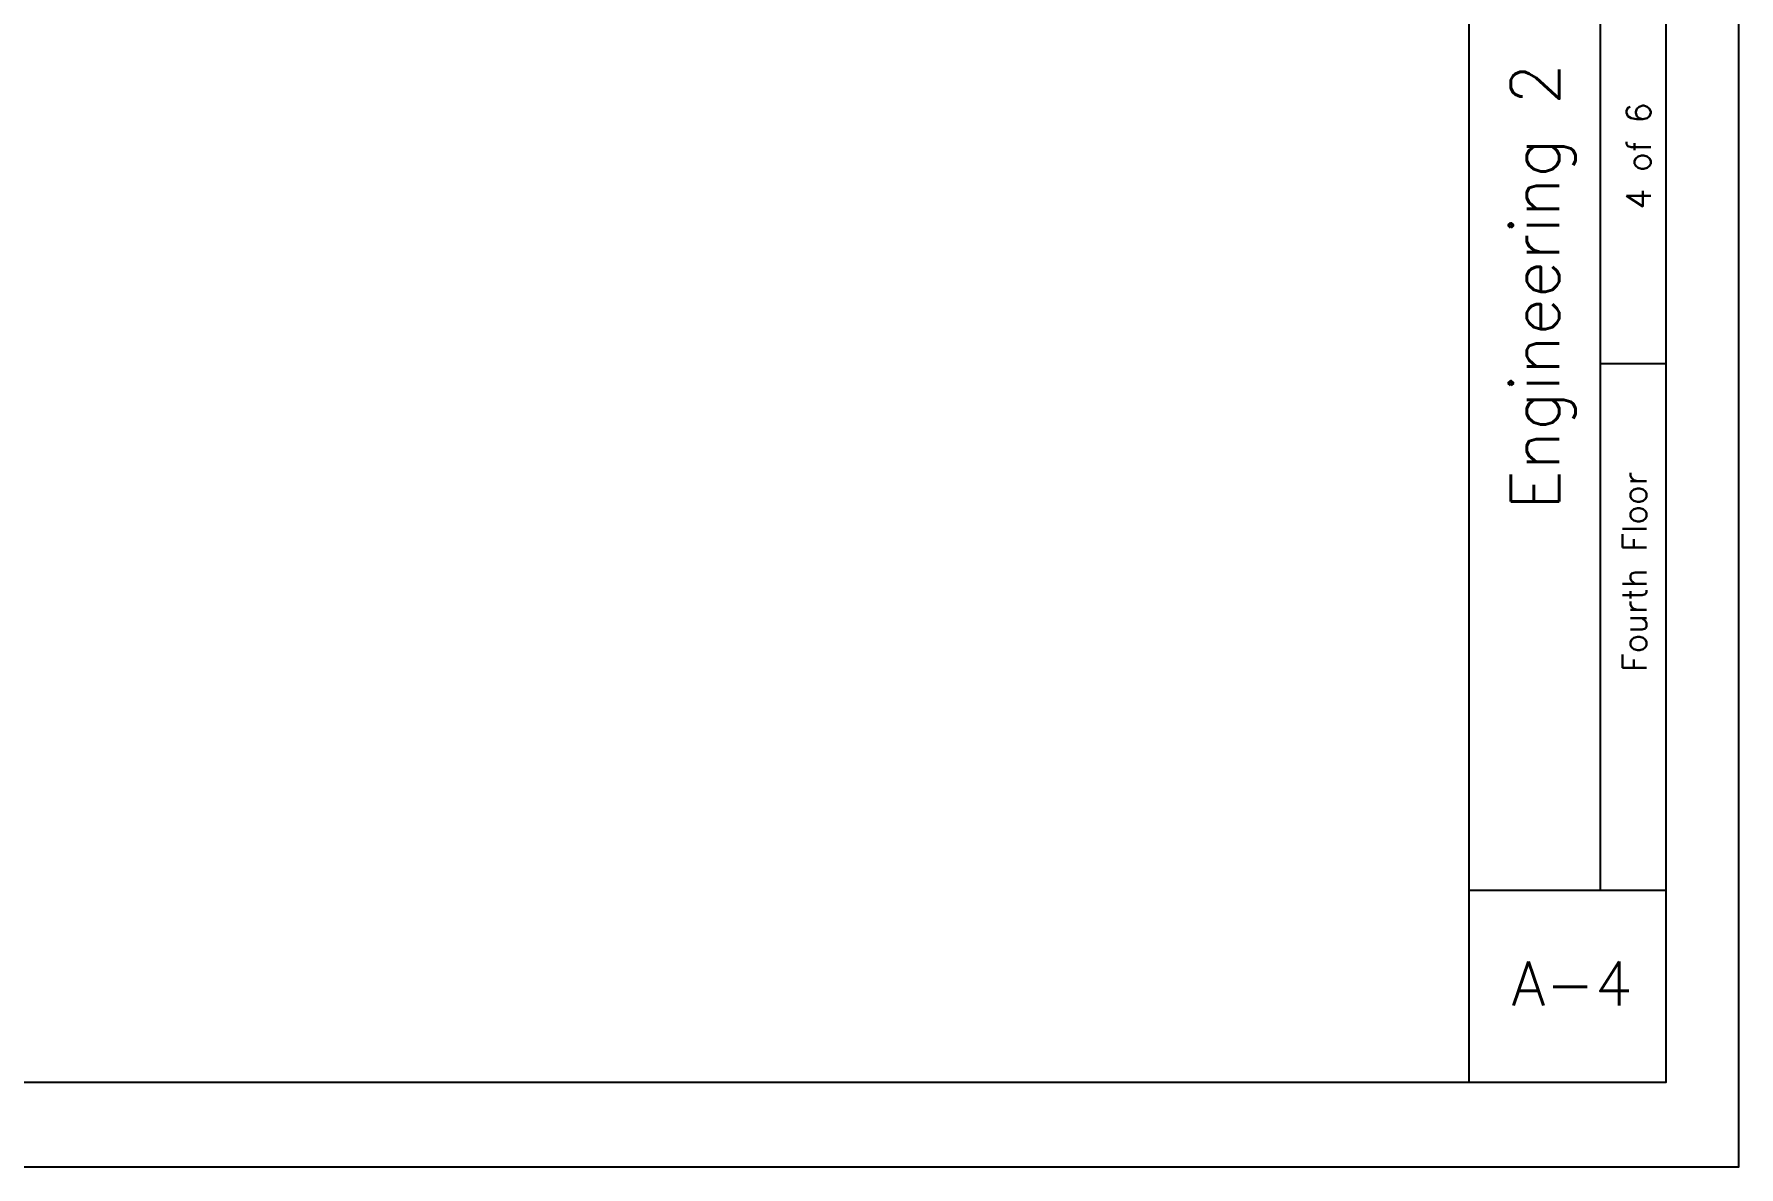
# Model space of a CAD drawing. Header units: inches. Extents: x 718 to 6834, y 507 to 5094.
# Drawn here: x 4591 to 6834, y 507 to 1997 of the extents above; entities that cross this region are included whole.
import ezdxf
from ezdxf.enums import TextEntityAlignment as Align

# ---------------------------------------------------------------- set-up
doc = ezdxf.new("R2010")
doc.units = ezdxf.units.IN
doc.header["$LTSCALE"] = 48
doc.header["$MEASUREMENT"] = 0
doc.layers.add('a-anno-mtlb', color=7, linetype='Continuous')
doc.styles.get("Standard").update_dxf_attribs({"font": 'romans.shx'})

# ---------------------------------------------------------------- blocks, each defined once
blk = doc.blocks.new('A-ANNO-MTLB')
at = {"layer": 'a-anno-mtlb'}
for p, q in [((5143.6, 99.5), (5143.6, 3995.9)), ((5298.1, 324.6), (5298.1, 3995.9)), ((5375.3, 942.8), (5298.1, 942.8)), ((5375.3, 324.6), (5143.6, 324.6))]:
    blk.add_line(p, q, dxfattribs=at)
for points in [[(5460.6, 4095.5), (0, 4095.5), (0, 0), (5460.6, 0)], [(170.6, 99.5), (5375.3, 99.5), (5375.3, 3995.9), (170.6, 3995.9)]]:
    blk.add_lwpolyline(points, close=True, dxfattribs=at)
for tag, height, p in [('SYSTEM', 56.9, (5218.6, 3186.2)), ('ADDRESS', 28.4, (5336.8, 3182.1)), ('SCALE', 28.4, (5250.6, 2258.1)), ('DATE', 28.4, (5337.2, 2251.5)), ('BLDG_ID', 28.4, (5342.9, 1750.3)), ('BLDG_NAME', 56.9, (5221.1, 1198.2)), ('FLOOR_ID', 28.4, (5342.9, 1187)), ('FLOOR_NAME', 28.4, (5338, 698.6))]:
    blk.add_attdef(tag, text='', height=height, rotation=90, dxfattribs=at).set_placement(p, align=Align.MIDDLE_CENTER)
blk.add_attdef('NUMBER', text='', height=51.8, dxfattribs=at).set_placement((5264.6, 215.3), align=Align.MIDDLE_CENTER)

msp = doc.modelspace()

# ---------------------------------------------------------------- block references
at = {"layer": 'a-anno-mtlb'}
ref = msp.add_blockref('A-ANNO-MTLB', (718.2, 507.1), dxfattribs=dict(at, xscale=1.12, yscale=1.12, zscale=1.12))
ref.add_attrib('NUMBER', 'A-4', dxfattribs={"height": 58.06}).set_placement((6614.5, 748.2), align=Align.MIDDLE_CENTER)
ref.add_attrib('BLDG_NAME', 'Engineering 2 building', dxfattribs={"height": 63.707, "rotation": 90}).set_placement((6565.9, 1849.1), align=Align.MIDDLE_CENTER)
ref.add_attrib('FLOOR_ID', '4 of 6', dxfattribs={"height": 31.85, "rotation": 90}).set_placement((6702.2, 1836.5), align=Align.MIDDLE_CENTER)
ref.add_attrib('FLOOR_NAME', 'Fourth Floor', dxfattribs={"height": 31.854, "rotation": 90}).set_placement((6696.8, 1289.5), align=Align.MIDDLE_CENTER)

doc.saveas('drawing.dxf')
